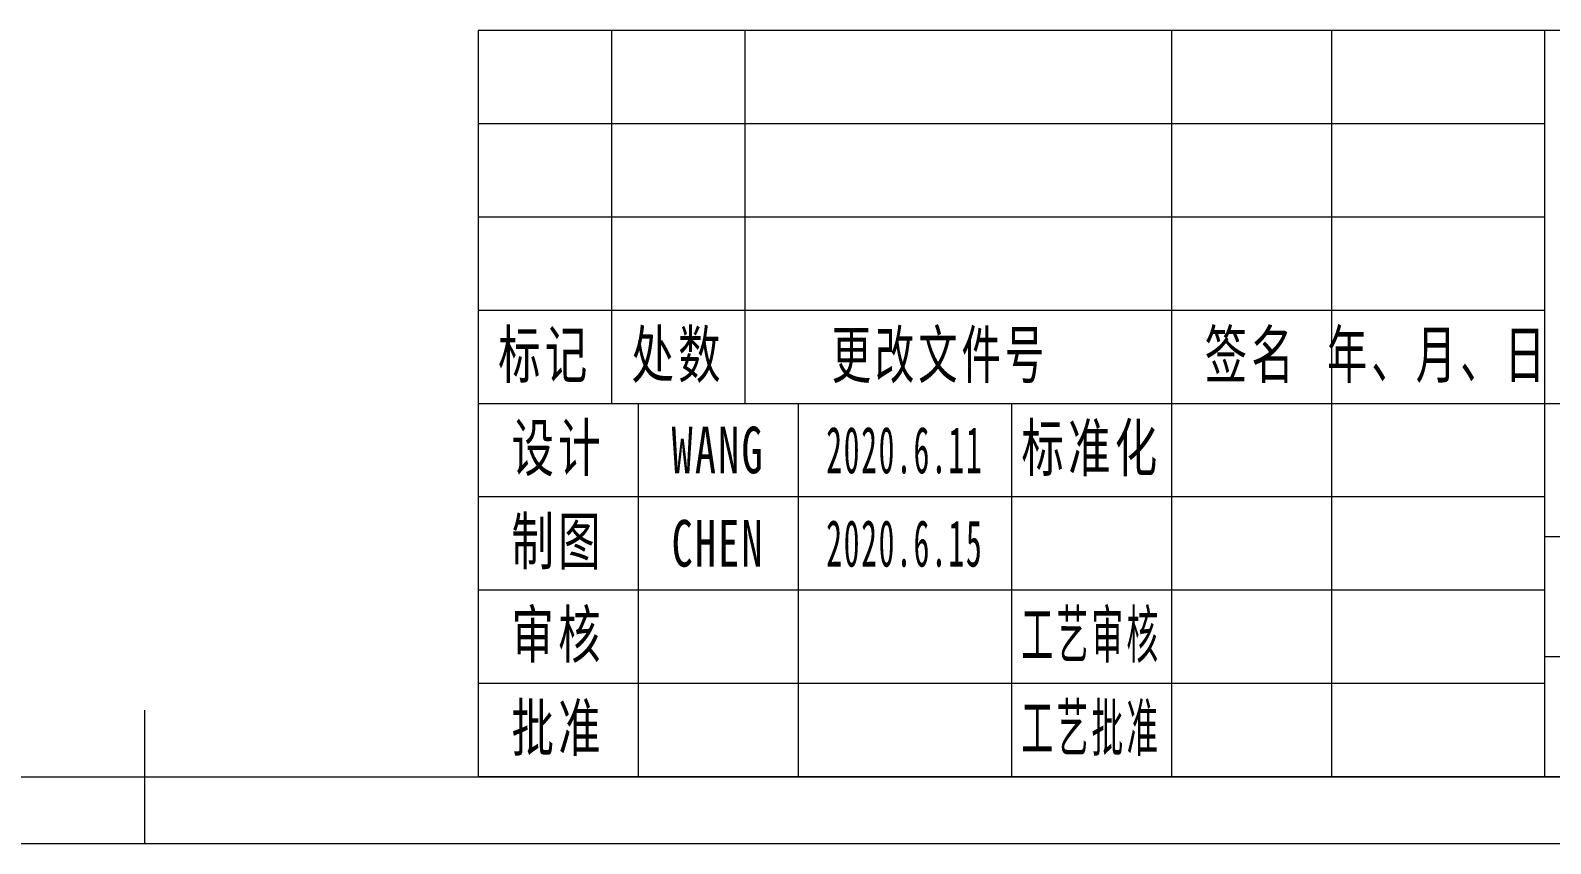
# Model space of a CAD drawing. Header units: millimetres. Extents: x -15766 to 80009, y -9701 to 15159.
# Drawn here: x -10972.8 to -10744.8, y 2838.5 to 2960.5 of the extents above; entities that cross this region are included whole.
import ezdxf

# ---------------------------------------------------------------- set-up
doc = ezdxf.new("R2010")
doc.units = ezdxf.units.MM
for name, color, linetype, lineweight in [('CDRAFT0', 7, 'Continuous', 18), ('title_frame', 7, 'Continuous', 18), ('尺寸线层', 3, 'Continuous', 18), ('粗实线层_1', 7, 'Continuous', 15), ('细实线层', 7, 'Continuous', 18)]:
    doc.layers.add(name, color=color, linetype=linetype, lineweight=lineweight)
doc.styles.add('UserTxtStyle1', font='', dxfattribs={"width": 0.618357})
doc.styles.add('UserTxtStyle2', font='', dxfattribs={"width": 0.634692})
doc.styles.add('标准', font='', dxfattribs={"width": 0.667})
doc.styles.get('UserTxtStyle1').set_extended_font_data('宋体')
doc.styles.get('UserTxtStyle2').set_extended_font_data('宋体')
doc.styles.get('标准').set_extended_font_data('宋体')

# ---------------------------------------------------------------- blocks, each defined once
blk = doc.blocks.new('*X1571')
at = {"layer": 'CDRAFT0'}
blk.add_line((0, 0), (420, 0), dxfattribs=at)
at = {"layer": '粗实线层_1'}
for p, q in [((210, 0), (210, 10)), ((25, 5), (415, 5))]:
    blk.add_line(p, q, dxfattribs=at)

msp = doc.modelspace()

# ---------------------------------------------------------------- linework, layer by layer
at = {"layer": '粗实线层_1'}
for p, q in [((-10545.65934, 2960.48453), (-10905.65934, 2960.48453)), ((-10905.65934, 2960.48453), (-10905.65934, 2848.48453)), ((-10745.65934, 2960.48453), (-10745.65934, 2848.48453)), ((-10645.65934, 2904.48453), (-10905.65934, 2904.48453)), ((-10825.65934, 2904.48453), (-10825.65934, 2848.48453)), ((-10745.65934, 2890.48453), (-10905.65934, 2890.48453)), ((-10745.65934, 2876.48453), (-10905.65934, 2876.48453)), ((-10645.65934, 2866.48453), (-10745.65934, 2866.48453)), ((-10745.65934, 2862.48453), (-10905.65934, 2862.48453)), ((-10545.65934, 2848.48453), (-10905.65934, 2848.48453))]:
    msp.add_line(p, q, dxfattribs=at)
at = {"layer": '细实线层'}
for p, q in [((-10885.65934, 2960.48453), (-10885.65934, 2904.48453)), ((-10865.65934, 2960.48453), (-10865.65934, 2904.48453)), ((-10801.65934, 2960.48453), (-10801.65934, 2848.48453)), ((-10777.65934, 2960.48453), (-10777.65934, 2848.48453)), ((-10745.65934, 2946.48453), (-10905.65934, 2946.48453)), ((-10745.65934, 2932.48453), (-10905.65934, 2932.48453)), ((-10745.65934, 2918.48453), (-10905.65934, 2918.48453)), ((-10881.65934, 2904.48453), (-10881.65934, 2848.48453)), ((-10857.65934, 2904.48453), (-10857.65934, 2848.48453)), ((-10645.65934, 2884.48453), (-10745.65934, 2884.48453))]:
    msp.add_line(p, q, dxfattribs=at)

# ---------------------------------------------------------------- block references
at = {"layer": 'title_frame', "xscale": 2, "yscale": 2, "zscale": 2}
msp.add_blockref('*X1571', (-11375.65934, 2838.48453), dxfattribs=at)

# ---------------------------------------------------------------- texts
at = {"layer": '尺寸线层', "char_height": 7, "attachment_point": 5, "line_spacing_factor": 1.15057}
for s, insert, width, style in [('\\T1.1;标记', (-10895.65934, 2911.48453), 36, '标准'), ('\\T1.1;处数', (-10875.65934, 2911.48453), 36, '标准'), ('\\T1.1;更改文件号', (-10836.3925, 2911.43654), 60, 'UserTxtStyle1'), ('\\T1.1;签名', (-10789.65934, 2911.48453), 44, '标准'), ('\\T1.1;年、月、日', (-10761.65934, 2911.48453), 60, 'UserTxtStyle2'), ('\\T1.1;设计', (-10893.65934, 2897.48453), 44, '标准'), ('{\\T1.1;WANG}', (-10869.65934, 2897.48453), 44, '标准'), ('\\T1.1;标准化', (-10813.65934, 2897.48453), 44, '标准'), ('{\\W0.5;\\T1.1;2020.6.11}', (-10841.65934, 2897.48453), 32, '标准'), ('\\T1.1;制图', (-10893.65934, 2883.48453), 44, '标准'), ('{\\T1.1;CHEN}', (-10869.65934, 2883.48453), 44, '标准'), ('{\\W0.5;\\T1.1;2020.6.15}', (-10841.65934, 2883.48453), 32, '标准'), ('\\T1.1;审核', (-10893.65934, 2869.48453), 44, '标准'), ('{\\W0.5;\\T1.1;工艺审核}', (-10813.65934, 2869.48453), 44, '标准'), ('{\\T1.1;批准}', (-10893.65934, 2855.48453), 44, '标准'), ('{\\W0.5;\\T1.1;工艺批准}', (-10813.65934, 2855.48453), 44, '标准')]:
    msp.add_mtext(s, dxfattribs=dict(at, insert=insert, width=width, style=style))

doc.saveas('drawing.dxf')
